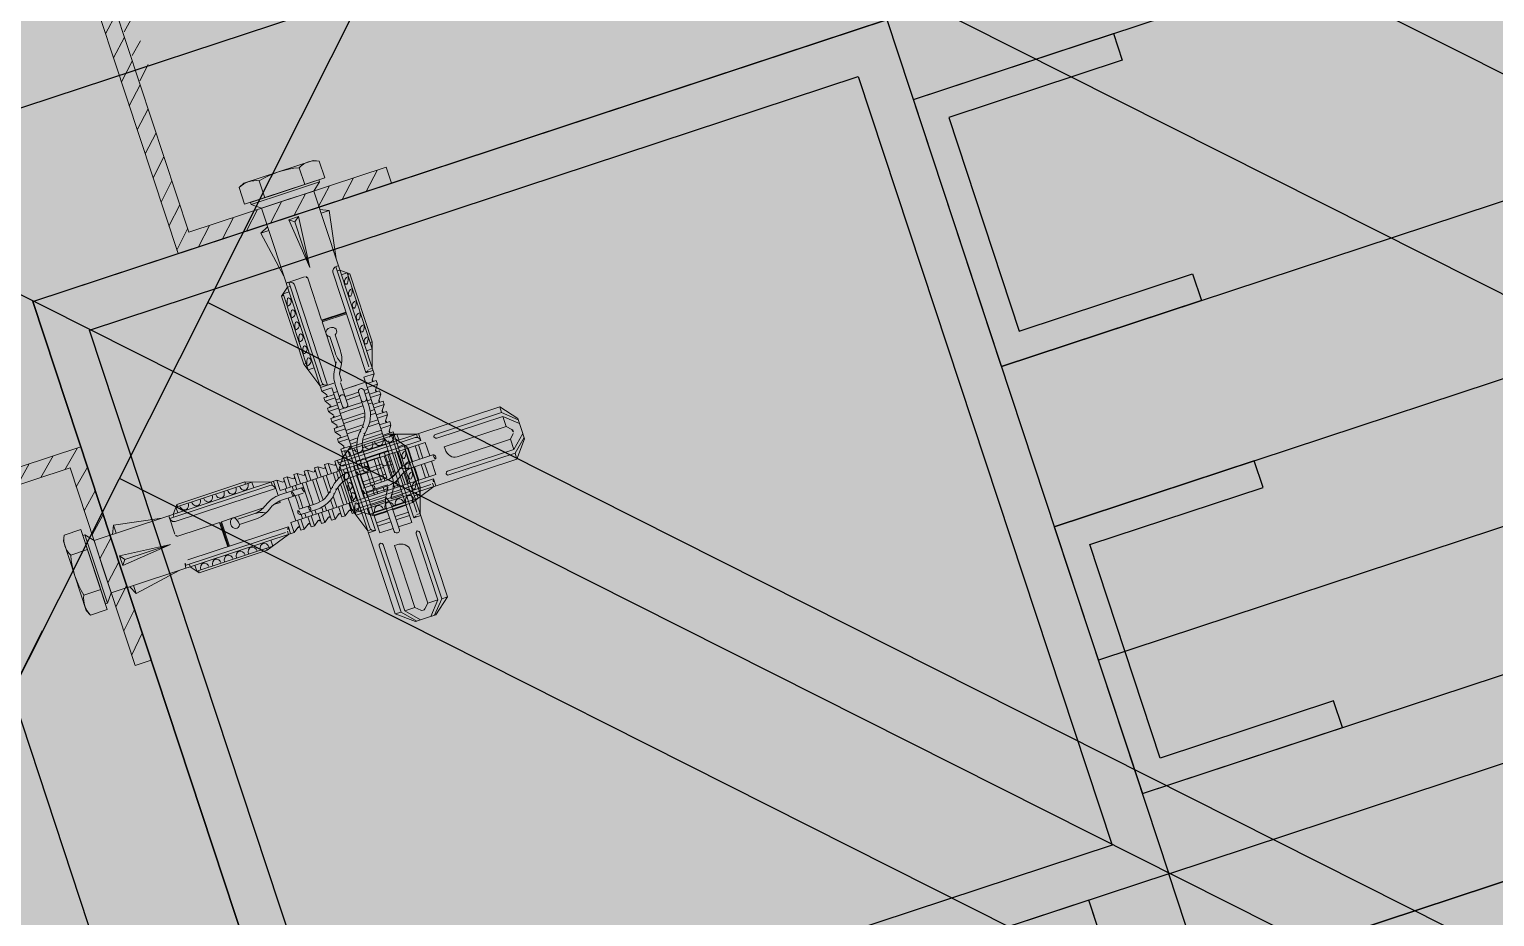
# Model space of a CAD drawing. Header units: metres. Extents: x 678805 to 1359287, y 2747329 to 5497370.
# Drawn here: x 679783.2226 to 679783.4833, y 2748611.1629 to 2748611.3208 of the extents above; entities that cross this region are included whole.
import ezdxf

# ---------------------------------------------------------------- set-up
doc = ezdxf.new("R2010")
doc.units = ezdxf.units.M
doc.linetypes.add('XREF_MON_BUILDINGS$0$DASH_1', pattern=[0.4, 0.1, -0.3])
for name, color, linetype in [('00_XREF_MON_HSC_PAVEMENT', 7, 'Continuous'), ('00_XREF_TWQ_BUILDINGS', 7, 'Continuous'), ('XREF_MON_BUILDINGS$0$00-Modulos DEFINIDOS', 7, 'Continuous'), ('XREF_MON_BUILDINGS$0$00-Modulos ROOFS', 2, 'Continuous'), ('XREF_MON_BUILDINGS$0$02-H-INST', 252, 'Continuous'), ('XREF_MON_BUILDINGS$0$02-L-01_Structure', 2, 'Continuous'), ('XREF_MON_BUILDINGS$0$02-L-01_Struture aux', 4, 'Continuous'), ('XREF_MON_BUILDINGS$0$02-L-Insulation', 252, 'Continuous'), ('XREF_MON_BUILDINGS$0$02-L-INT Panel', 5, 'Continuous'), ('XREF_MON_BUILDINGS$0$02-L-Pergola Arrows', 8, 'Continuous'), ('XREF_MON_BUILDINGS$0$02-L-Pergola Profiles', 8, 'Continuous'), ('XREF_MON_BUILDINGS$0$02-L-Pergola Projection', 8, 'Continuous'), ('XREF_MON_BUILDINGS$0$02-L-Pergola Shades', 15, 'Continuous'), ('XREF_MON_BUILDINGS$0$02-L-Pergola Shades Schematic', 8, 'Continuous'), ('XREF_MON_BUILDINGS$0$02_L_Furniture', 7, 'Continuous')]:
    doc.layers.add(name, color=color, linetype=linetype)
for name, color, linetype, true_color in [('XREF_MON_BUILDINGS$0$0-WIPEOUTS', 7, 'Continuous', 0xffffff), ('XREF_MON_BUILDINGS$0$02-KL-06 Food_Kiosks', 7, 'Continuous', 0xdf5911), ('XREF_MON_BUILDINGS$0$02-L-Pergola Wipeout', 7, 'Continuous', 0xffffff)]:
    doc.layers.add(name, color=color, linetype=linetype, true_color=true_color)
doc.layers.add('XREF_MON_BUILDINGS$0$00_AUX', color=3, linetype='Continuous', plot=False)
for name, color, linetype, lineweight in [('XREF_MON_BUILDINGS$0$02-H-251', 251, 'Continuous', 0), ('XREF_MON_BUILDINGS$0$02-L-01_Structure L', 7, 'Continuous', 5), ('XREF_MON_BUILDINGS$0$02-L-01_Structure T', 8, 'Continuous', 5)]:
    doc.layers.add(name, color=color, linetype=linetype, lineweight=lineweight)
doc.layers.add('XREF_MON_HSC_PAVEMENT$0$03-TR-Pavement_06_Concrete Slab in situ', color=7, linetype='Continuous', lineweight=9, true_color=0xf7f7f7)
doc.layers.get('XREF_MON_BUILDINGS$0$02-KL-06 Food_Kiosks').off()
doc.linetypes.add('XREF_MON_BUILDINGS$0$BATTING', pattern='A,0.0001,-0.1,[134,ltypeshp.shx,S=0.1,R=0,X=-0.1,Y=0],-0.2,[134,ltypeshp.shx,S=0.1,R=180,X=0.1,Y=0],-0.1', length=0.4001)

# ---------------------------------------------------------------- blocks, each defined once
blk = doc.blocks.new('XREF_MON_BUILDINGS$0$modulo kiosco')
at = {"layer": 'XREF_MON_BUILDINGS$0$0-WIPEOUTS', "true_color": 0xfcfcfc}
h = blk.add_hatch(color=7, dxfattribs=at)
h.dxf.hatch_style = 1
h.paths.add_polyline_path([(119.6986085139215, -61.62058441969566), (119.6986085125245, -56.82058442011476), (124.4986085132696, -56.82058442058042), (124.4986085123383, -61.62058442132547)])
at = {"layer": 'XREF_MON_BUILDINGS$0$00-Modulos ROOFS'}
blk.add_line((119.6986085125245, -56.82058442011476), (124.4986085118726, -61.62058442248963), dxfattribs=at)
blk = doc.blocks.new('XREF_MON_BUILDINGS$0$PILAR STRUCTURE')
at = {"layer": 'XREF_MON_BUILDINGS$0$02-L-01_Structure', "linetype": 'Continuous'}
h = blk.add_hatch(dxfattribs=at)
h.set_pattern_fill('ANGLE', color=252)
h.set_pattern_definition([(0, (-144.6596111481284, 18.56842418532225), (0, 6.985), [5.08, -1.905]), (90, (-144.6596111481284, 18.56842418532225), (-6.985, 4.277078946022131e-16), [5.08, -1.905])])
h.paths.add_polyline_path([(-0.0800000000000125, -0.08000000000000185), (0.07999999999998408, -0.08000000000000185), (0.07999999999998408, 0.0799999999999983), (-0.0800000000000125, 0.0799999999999983)])
h.paths.add_polyline_path([(-0.07200000000000273, -0.07200000000000273), (0.0719999999999743, -0.07200000000000273), (0.0719999999999743, 0.07199999999999918), (-0.07200000000000273, 0.07199999999999918)], flags=16)
h = blk.add_hatch(color=252, dxfattribs=at)
h.dxf.hatch_style = 1
h.paths.add_polyline_path([(-0.07200000000000273, -0.07200000000000273), (0.0719999999999743, -0.07200000000000273), (0.0719999999999743, 0.07199999999999918), (-0.07200000000000273, 0.07199999999999918)], flags=16)
h.paths.add_polyline_path([(-0.0800000000000125, -0.08000000000000185), (0.07999999999998408, -0.08000000000000185), (0.07999999999998408, 0.0799999999999983), (-0.0800000000000125, 0.0799999999999983)])
for points in [[(-0.0800000000000125, -0.08000000000000185), (0.07999999999998408, -0.08000000000000185), (0.07999999999998408, 0.0799999999999983), (-0.0800000000000125, 0.0799999999999983)], [(-0.07200000000000273, -0.07200000000000273), (0.0719999999999743, -0.07200000000000273), (0.0719999999999743, 0.07199999999999918), (-0.07200000000000273, 0.07199999999999918)]]:
    blk.add_lwpolyline(points, close=True, dxfattribs=at)
blk = doc.blocks.new('XREF_MON_BUILDINGS$0$ULMA_Escuadra40x80_Seccion')
at = {"layer": 'XREF_MON_BUILDINGS$0$02-H-251', "ltscale": 125}
h = blk.add_hatch(dxfattribs=at)
h.set_pattern_fill('ANSI31', color=256, scale=0.001, angle=360, style=0)
h.set_pattern_definition([(45, (0, 0), (-0.002245064030267288, 0.002245064030267289), [])])
h.paths.add_polyline_path([(0, 0.0799999999994725), (0.002999999989697244, 0.0799999999994725), (0.002999999989697244, 0.002999999999701686), (0.03999999999359716, 0.002999999999701686), (0.03999999999359716, 0), (0, 0)])
at = {"layer": 'XREF_MON_BUILDINGS$0$02-L-01_Structure L', "linetype": 'Continuous'}
blk.add_lwpolyline([(0, 0.0799999999994725), (0.002999999989697244, 0.0799999999994725), (0.002999999989697244, 0.002999999999701686), (0.03999999999359716, 0.002999999999701686), (0.03999999999359716, 0), (0, 0)], close=True, dxfattribs=at)
blk = doc.blocks.new('XREF_MON_BUILDINGS$0$ULMA_Anclaje fijacion a forjado y a cerramiento base')
at = {"layer": 'XREF_MON_BUILDINGS$0$02-L-01_Structure T', "linetype": 'Continuous'}
for p, q in [((-0.07549999996990664, 0.004900000054021802), (-0.06990192376542836, 0.006400000053872645)), ((-0.05990525586821605, 0.006000000053973054), (-0.07139474408904789, 0.006000000053973054)), ((-0.07139474408904789, 0.006000000053973054), (-0.07139474408904789, 0.004900000054021802)), ((-0.07139474408904789, 0.006000000053973054), (-0.07139474408904789, 0.004900000054021802)), ((-0.0605980761902174, 0.006400000053872645), (-0.06990192376542836, 0.006400000053872645)), ((-0.06990192376542836, 0.006400000053872645), (-0.06990192376542836, 0.006000000053973054)), ((-0.0605980761902174, 0.006400000053872645), (-0.0605980761902174, 0.006000000053973054)), ((-0.06059807618294144, 0.006400000053872645), (-0.05799999996816041, 0.004900000054021802)), ((-0.05990525586821605, 0.006000000053973054), (-0.05990525586821605, 0.004900000054021802)), ((-0.04149999997025589, 0.004900000054021802), (-0.03590192376577761, 0.006400000053872645)), ((-0.01959999997052364, 0.006000000053973054), (-0.03739474408939714, 0.006000000053973054)), ((-0.03739474408939714, 0.006000000053973054), (-0.03739474408939714, 0.004900000054021802)), ((-0.01999999996769475, 0.006400000053872645), (-0.03590192376577761, 0.006400000053872645)), ((-0.03590192376577761, 0.006400000053872645), (-0.03590192376577761, 0.006000000053973054)), ((-0.01999999996769475, 0.006400000053872645), (-0.01999999996769475, 0.006000000053973054)), ((-0.01849999996920815, 0.004900000054021802), (-0.01999999996769475, 0.006400000053872645)), ((-0.01959999997052364, 0.004900000054021802), (-0.01959999997052364, 0.006000000053973054)), ((-0.005200000319746323, 0.006399999982932059), (-0.01587305490102153, 0.004899999983081216)), ((-0.005199999970500357, 0.004900000054021802), (-0.005199999970500357, 0.006400000053872645)), ((-0.005199999970500357, 0.006400000053872645), (-0.004333974560722709, 0.004900000054021802)), ((0.001500000034866389, 0.006400000053872645), (2.91038304567337e-11, 0.004900000054021802)), ((0.002000000029511284, 0.006400000053872645), (0.001500000034866389, 0.006400000053872645)), ((0.001500000034866389, 5.411493475548923e-11), (0.001500000034866389, 0.006400000053872645)), ((0.001999999680265319, 0.007505513633077499), (0.0059194662826485, 0.007505513633077499)), ((0.001999999680265319, -0.007505513666728802), (0.001999999680265319, 0.007505513633077499)), ((0.002000000029511284, 5.411493475548923e-11), (0.002000000029511284, 0.006400000053872645)), ((0.006499999683001079, 0.00650000033328979), (0.0059194662826485, 0.007505513633077499)), ((0.006499999683001079, -0.006499999667084921), (0.006499999683001079, 0.00650000033328979)), ((-0.09499999996478437, 0.004900000054021802), (-0.09799999996903352, 0.001900000053865369)), ((-0.09500000016123522, 0.003800290978233534), (-0.09800000016548438, 0.001649701530368475)), ((-0.09800000016548438, 0.0009425947491763509), (-0.09500000016123522, 0.00309318419704141)), ((-0.05639999997220002, 0.004900000040834129), (-0.09499999997206032, 0.004900000040834129)), ((-0.09500000016123522, 0.003800290978233534), (-0.09500000016123522, 0.004899999999906868)), ((-0.07949999999982538, 0.003800290978233534), (-0.09500000016123522, 0.003800290978233534)), ((-0.07950095342675922, 0.00309318419704141), (-0.09500000000116415, 0.00309318419704141)), ((-0.09500000016123522, 0.001212165931974596), (-0.09500000016123522, 0.00309318419704141)), ((-0.07921132486808347, 0.003735412722562614), (-0.07949999999982538, 0.003800290978233534)), ((-0.07949999999982538, 0.00309318419704141), (-0.07921132486808347, 0.003158062453167076)), ((-0.07899999999790452, 0.003446737587637472), (-0.07921132486808347, 0.003735412722562614)), ((-0.07921132486808347, 0.003158062453167076), (-0.07899999999790452, 0.003446737587637472)), ((-0.04279999997379491, 0.003000000040628947), (-0.07679999997344567, 0.003000000040628947)), ((-0.07679999997344567, 0.0004999963407499308), (-0.07679999997344567, 0.003000000040628947)), ((-0.07599999997182749, 0.003600000040933082), (-0.07599999997182749, 0.004900000040834129)), ((-0.05799999996816041, 0.003600000054120756), (-0.07597979684214806, 0.003600000054120756)), ((-0.07549999996990664, 0.004266025754077418), (-0.07549999996990664, 0.004900000054021802)), ((-0.07519999997020932, 0.0004999878656235524), (-0.07519999997020932, 0.003000000040628947)), ((-0.05702020314492984, 0.004400000053919939), (-0.07499999996798579, 0.004400000053919939)), ((-0.07439999996859115, 0.000499983615554811), (-0.07439999996859115, 0.003000000040628947)), ((-0.07279999997263076, 0.0004999751408831798), (-0.07279999997263076, 0.003000000040628947)), ((-0.07199999997101258, 0.0004999709158255428), (-0.07199999997101258, 0.003000000040628947)), ((-0.07039999996777624, 0.0007838919409550726), (-0.07039999996777624, 0.003000000040628947)), ((-0.06959999997343402, 0.003000000040628947), (-0.06959999997343402, -3.774075094042928e-05)), ((-0.06799999997019768, 0.001888627379230456), (-0.06799999997019768, 0.003000000054271368)), ((-0.0671999999685795, 0.002098475703860458), (-0.0671999999685795, 0.003000000054271368)), ((-0.06559999996534316, 0.002250000054118573), (-0.06559999996534316, 0.003000000054271368)), ((-0.06479999997100094, 0.002250000054118573), (-0.06479999997100094, 0.003000000054271368)), ((-0.0631999999677646, 0.002250000054118573), (-0.0631999999677646, 0.003000000054271368)), ((-0.06239999996614642, 0.002250000054118573), (-0.06239999996614642, 0.003000000054271368)), ((-0.06079999997018604, 0.002250000054118573), (-0.06079999997018604, 0.003000000054271368)), ((-0.05999999996856786, 0.002250000054118573), (-0.05999999996856786, 0.003000000054271368)), ((-0.05839999996533152, 0.002246470569389203), (-0.05839999996533152, 0.003000000054271368)), ((-0.05799999999726424, 0.004899999999906868), (-0.05799999999726424, 0.004399999999805004)), ((-0.0575999999709893, 0.002178927737077174), (-0.0575999999709893, 0.003000000054271368)), ((-0.0569999999643187, 0.004600000053869735), (-0.0569999999643187, 0.004900000054021802)), ((-0.05639999997220002, 0.003000000040628947), (-0.05639999997220002, 0.004900000040834129)), ((-0.05599999996775296, 0.001773728350144665), (-0.05599999996775296, 0.003000000054271368)), ((-0.05479999996896368, 0.004900000040834129), (-0.05594999997265404, 0.004236047240738117)), ((-0.05519999996613478, 0.001419681868355838), (-0.05519999996613478, 0.003000000054271368)), ((-0.0539999999673455, 0.004900000040834129), (-0.05479999996896368, 0.004900000040834129)), ((-0.05479999996896368, 0.003000000040628947), (-0.05479999996896368, 0.004900000040834129)), ((-0.0539999999673455, 0.003000000040628947), (-0.0539999999673455, 0.004900000040834129)), ((-0.05359999997017439, 0.0003147642983094556), (-0.05359999997017439, 0.003000000040628947)), ((-0.05239999997138511, 0.004900000040834129), (-0.05354999996779952, 0.004236047240738117)), ((-0.05279999996855622, 4.092726157978177e-11), (-0.05279999996855622, 0.003000000040628947)), ((-0.05239999997138511, 0.003000000040628947), (-0.05239999997138511, 0.004900000040834129)), ((-0.05159999996976694, 0.004900000040834129), (-0.05239999997138511, 0.004900000040834129)), ((-0.05159999996976694, 0.003000000040628947), (-0.05159999996976694, 0.004900000040834129)), ((-0.05119999997259583, 4.092726157978177e-11), (-0.05119999997259583, 0.003000000040628947)), ((-0.04999999997380655, 0.004900000040834129), (-0.05114999997022096, 0.004236047240738117)), ((-0.05039999997097766, 4.092726157978177e-11), (-0.05039999997097766, 0.003000000040628947)), ((-0.04919999997218838, 0.004900000040834129), (-0.04999999997380655, 0.004900000040834129)), ((-0.04999999997380655, 0.003000000040628947), (-0.04999999997380655, 0.004900000040834129)), ((-0.04919999997218838, 0.003000000040628947), (-0.04919999997218838, 0.004900000040834129)), ((-0.04879999996774131, 0.002250000054118573), (-0.04879999996774131, 0.003000000054271368)), ((-0.04879999996774131, 0.001250000053914846), (-0.04879999996774131, 0.00262500005419497)), ((-0.04759999996895203, 0.004900000040834129), (-0.0487499999726424, 0.004236047240738117)), ((-0.0479999999733991, 4.092726157978177e-11), (-0.0479999999733991, 0.003000000040628947)), ((-0.04759999996895203, 0.003000000040628947), (-0.04759999996895203, 0.004900000040834129)), ((-0.04679999996733386, 0.004900000040834129), (-0.04759999996895203, 0.004900000040834129)), ((-0.04679999996733386, 0.003000000040628947), (-0.04679999996733386, 0.004900000040834129)), ((-0.04639999997016275, 0.002250000054118573), (-0.04639999997016275, 0.003000000054271368)), ((-0.04519999997137347, 0.004900000040834129), (-0.04634999996778788, 0.004236047240738117)), ((-0.04559999996854458, 0.002250000054118573), (-0.04559999996854458, 0.003000000054271368)), ((-0.0443999999697553, 0.004900000040834129), (-0.04519999997137347, 0.004900000040834129)), ((-0.04519999997137347, 0.003000000040628947), (-0.04519999997137347, 0.004900000040834129)), ((-0.0443999999697553, 0.003000000040628947), (-0.0443999999697553, 0.004900000040834129)), ((-0.04399999996530823, 0.002250000054118573), (-0.04399999996530823, 0.003000000054271368)), ((-0.04399999996530823, 0.002250000054118573), (-0.04399999996530823, 0.003000000054271368)), ((-0.04279999997379491, 0.004900000040834129), (-0.04394999997020932, 0.004236047240738117)), ((2.91038304567337e-11, 0.004900000054021802), (-0.04279999996651895, 0.004900000054021802)), ((-0.04279999997379491, 0.003000000040628947), (-0.04279999997379491, 0.004900000040834129)), ((-0.04199999996490078, 0.004900000054021802), (-0.04199999996490078, 0.002243997654204577)), ((-0.01849999996920815, 0.003600000054120756), (-0.04197979586751899, 0.003600000054120756)), ((-0.04149999997025589, 0.004266025478955271), (-0.04149999997025589, 0.004900000054021802)), ((-0.017520182816952, 0.004400000053919939), (-0.04099999996833503, 0.004400000053919939)), ((-0.01849999996920815, 0.004900000054021802), (-0.01849999996920815, 0.004400000053919939)), ((-0.01749999996536644, 0.004900000054021802), (-0.01749999996536644, 0.001469047654154565)), ((2.91038304567337e-11, 5.411493475548923e-11), (2.91038304567337e-11, 0.004900000054021802)), ((0.001999999680265319, 0.003752758733298833), (0.0059194662826485, 0.003752758733298833)), ((-0.09799999996903352, 5.411493475548923e-11), (-0.09799999996903352, 0.001900000053865369)), ((-0.09799999999813735, 0), (-0.09799999999813735, -0.001900000000205182)), ((-0.09500000000116415, 0.001212165931974596), (-0.09598054861999117, 0.0003815084141933767)), ((-0.08050000000366708, 0.001212165931974596), (-0.09500000000116415, 0.001212165931974596)), ((-0.08050000031653326, 0.0007878340506977111), (-0.08050000031653326, 0.001212165915148944)), ((-0.07238871805748204, 0.0005000000005566108), (-0.07750000029773219, 0.0005000000005566108)), ((-0.07238871783920331, 0.0005000000005566108), (-0.07749997821520083, 0.0005000000005566108)), ((-0.07039999996777624, 0.0002553429039835464), (-0.07039999996777624, 0.0007838919541427458)), ((-0.06799999997019768, 0.0008294746289720933), (-0.06799999997019768, 0.001888627379230456)), ((-0.06799999997019768, 4.092726157978177e-11), (-0.06799999997019768, 0.0008294746157844202)), ((-0.06799999997019768, 4.092726157978177e-11), (-0.06799999997019768, -0.0007950077156237967)), ((-0.0671999999685795, 0.001074557454103342), (-0.0671999999685795, 0.002098475703860458)), ((-0.0671999999685795, 4.092726157978177e-11), (-0.0671999999685795, 0.001074557440915669)), ((-0.0671999999685795, 4.092726157978177e-11), (-0.0671999999685795, -0.001052696669376019)), ((-0.06559999996534316, 0.001250000053914846), (-0.06559999996534316, 0.002250000054118573)), ((-0.06559999997261912, 4.092726157978177e-11), (-0.06559999997261912, 0.001250000040727173)), ((-0.06559999997261912, 4.092726157978177e-11), (-0.06559999997261912, -0.001249999959327397)), ((-0.06479999997100094, 0.001250000053914846), (-0.06479999997100094, 0.002250000054118573)), ((-0.06479999997100094, 4.092726157978177e-11), (-0.06479999997100094, 0.001250000040727173)), ((-0.06479999997100094, 4.092726157978177e-11), (-0.06479999997100094, -0.001249999959327397)), ((-0.0631999999677646, 0.001250000053914846), (-0.0631999999677646, 0.002250000054118573)), ((-0.0631999999677646, 4.092726157978177e-11), (-0.0631999999677646, 0.001250000040727173)), ((-0.0631999999677646, 4.092726157978177e-11), (-0.0631999999677646, -0.001249999959327397)), ((-0.05863006513391156, 0.002250000000458385), (-0.06250000033469405, 0.002250000000458385)), ((-0.05863006513391156, 0.001250000000254659), (-0.06249989908974385, 0.001250000000254659)), ((-0.06239999997342238, 4.092726157978177e-11), (-0.06239999997342238, 0.001250000040727173)), ((-0.06239999997342238, 4.092726157978177e-11), (-0.06239999997342238, -0.001249999959327397)), ((-0.06079999997018604, 4.092726157978177e-11), (-0.06079999997018604, 0.001250000040727173)), ((-0.06079999997018604, 4.092726157978177e-11), (-0.06079999997018604, -0.001249999959327397)), ((-0.05999999996856786, 4.092726157978177e-11), (-0.05999999996856786, 0.001250000040727173)), ((-0.05999999996856786, 4.092726157978177e-11), (-0.05999999996856786, -0.002999999959229172)), ((-0.05839999997260747, 4.092726157978177e-11), (-0.05839999997260747, 0.001245927241143363)), ((-0.05839999997260747, 4.092726157978177e-11), (-0.05839999997260747, -0.002999999959229172)), ((-0.0575999999709893, -0.002999999959229172), (-0.0575999999709893, 0.001167863121281698)), ((-0.05599999996775296, 4.092726157978177e-11), (-0.05599999996775296, 0.0006941365782040521)), ((-0.05599999996775296, 4.092726157978177e-11), (-0.05599999996775296, -0.002999999959229172)), ((-0.05519999997341074, 0.0002712911496018933), (-0.05519999997341074, -0.002999999959229172)), ((-0.05279999996855622, 4.092726157978177e-11), (-0.05279999996855622, -0.0002712910677473701)), ((-0.05119999997259583, 4.092726157978177e-11), (-0.05119999997259583, -0.0009957987340385444)), ((-0.05039999997097766, 4.092726157978177e-11), (-0.05039999997097766, -0.001172616259282222)), ((-0.04879999996774131, 4.092726157978177e-11), (-0.04879999996774131, 0.001250000040727173)), ((-0.04879999996774131, 4.092726157978177e-11), (-0.04879999996774131, -0.001249999959327397)), ((-0.0479999999733991, 4.092726157978177e-11), (-0.0479999999733991, -0.001249999959327397)), ((-0.04238871808775002, 0.002249999982723239), (-0.04750000033527613, 0.002249999982723239)), ((-0.04238871799316257, 0.001249999982974259), (-0.04749997836916009, 0.001249999982974259)), ((-0.04639999997016275, 4.092726157978177e-11), (-0.04639999997016275, 0.001250000040727173)), ((-0.04639999997016275, 4.092726157978177e-11), (-0.04639999997016275, -0.001249999959327397)), ((-0.04559999996854458, 4.092726157978177e-11), (-0.04559999996854458, 0.001250000040727173)), ((-0.04559999996854458, 4.092726157978177e-11), (-0.04559999996854458, -0.001249999959327397)), ((-0.04399999997258419, 4.092726157978177e-11), (-0.04399999997258419, 0.001250000040727173)), ((-0.04399999997258419, 4.092726157978177e-11), (-0.04399999997258419, 0.001250000040727173)), ((-0.04399999997258419, 4.092726157978177e-11), (-0.04399999997258419, -0.001249999959327397)), ((-0.04399999997258419, 4.092726157978177e-11), (-0.04399999997258419, -0.002999999959229172)), ((-0.04199999996490078, 0.001243073279056262), (-0.04199999996490078, 0.0009690476540527015)), ((-0.04049836142075947, 0.0009690476540527015), (-0.04197979586751899, 0.0009690476540527015)), ((-0.03124687392119085, 0.0009690476540527015), (-0.03803526836418314, 0.0009690476540527015)), ((-0.03186602826463059, 0.0004999956327083055), (-0.03561142804392148, 0.0005000794471925474)), ((-0.03561128240835387, 0.0005000000001018634), (-0.03186602558707818, 0.0005000000001018634)), ((-0.02819999996427214, 0.0009690476540527015), (-0.03075312601140467, 0.0009690476540527015)), ((-0.02819999996427214, 0.0009690476540527015), (-0.02799999996932456, 0.0007690476541029057)), ((-0.02819999996427214, 0.0009690476540527015), (-0.02819999996427214, -0.003599999945890886)), ((-0.02779999996710103, 0.0009690476540527015), (-0.02799999996932456, 0.0007690476541029057)), ((-0.02799999996932456, 0.0007690476541029057), (-0.02799999996932456, -0.003599999945890886)), ((-0.02779999996710103, 0.0009690476540527015), (-0.02779999996710103, -0.003599999945890886)), ((-0.01799999996728729, 0.0009690476540527015), (-0.02779999996710103, 0.0009690476540527015)), ((-0.004333974917244632, 0.000915883743800805), (-0.01587305490102153, -1.682565198279917e-11)), ((-0.01587305455177557, 5.411493475548923e-11), (-0.005199999970500357, 5.411493475548923e-11)), ((-0.004333974560722709, 0.0009158838147413917), (-0.005199999970500357, 5.411493475548923e-11)), ((-0.004333974560722709, -0.0009158837065115222), (-0.005199999970500357, 5.411493475548923e-11)), ((-0.004333974560722709, -0.0009158837065115222), (-0.004333974560722709, 0.0009158838147413917)), ((0, 0), (0, -0.004899999999906868)), ((0.001499999998486601, 0), (0.001499999998486601, -0.006400000000212458)), ((0.002000000000407454, 0), (0.002000000000407454, -0.006400000000212458)), ((-0.09799999999813735, -0.0009425947491763509), (-0.09500000000116415, -0.003093184197496157)), ((-0.09500000000116415, -0.003800290978688281), (-0.09799999999813735, -0.001649701530368475)), ((-0.09500000000116415, -0.004899999999906868), (-0.09799999999813735, -0.001900000000205182)), ((-0.09500000000116415, -0.001212165932429343), (-0.09598054861999117, -0.0003815084141933767)), ((-0.09499999997206032, -0.001212165891502082), (-0.09499999997206032, -0.003093184156568896)), ((-0.08249999999679858, -0.001212165932429343), (-0.09500000000116415, -0.001212165932429343)), ((-0.07238871791923884, -0.0005000000001018634), (-0.07750000016676495, -0.0005000000001018634)), ((-0.07238871795561863, -0.0004999999991923687), (-0.07749997833161615, -0.0004999999991923687)), ((-0.07679999997344567, -0.0004999999591746018), (-0.07679999997344567, -0.002999999959229172)), ((-0.07519999997020932, -0.0004999999591746018), (-0.07519999997020932, -0.002999999959229172)), ((-0.07439999996859115, -0.0004999999591746018), (-0.07439999996859115, -0.002999999959229172)), ((-0.07279999997263076, -0.0004999999591746018), (-0.07279999997263076, -0.002999999959229172)), ((-0.07199999997101258, -0.0004999999591746018), (-0.07199999997101258, -0.002999999959229172)), ((-0.07039999996777624, -0.0008117044189930311), (-0.07039999996777624, -0.002999999959229172)), ((-0.06960000032267999, -0.001128624259763455), (-0.06960000032267999, -0.003000000016982085)), ((-0.06799999997019768, -0.001859274363141594), (-0.06799999997019768, -0.002999999946041498)), ((-0.0671999999685795, -0.002079642608805443), (-0.0671999999685795, -0.002999999946041498)), ((-0.06049997165246168, -0.001250034919394238), (-0.06561142800637754, -0.001249920534974081)), ((-0.0656112825818127, -0.002249999999548891), (-0.06049998287926428, -0.002249999999548891)), ((-0.06559999996534316, -0.002249999945888703), (-0.06559999996534316, -0.002999999946041498)), ((-0.06479999997100094, -0.002249999945888703), (-0.06479999997100094, -0.002999999946041498)), ((-0.0631999999677646, -0.002249999945888703), (-0.0631999999677646, -0.002999999946041498)), ((-0.06239999996614642, -0.002249999945888703), (-0.06239999996614642, -0.002999999946041498)), ((-0.06079999997018604, -0.002249999945888703), (-0.06079999997018604, -0.002999999946041498)), ((-0.05359999997017439, -0.0009432666124666866), (-0.05359999997017439, -0.002999999959229172)), ((-0.05279999996855622, -0.001419681760580715), (-0.05279999996855622, -0.002999999946041498)), ((-0.05119999996531988, -0.002030796920735156), (-0.05119999996531988, -0.002999999946041498)), ((-0.05039999997097766, -0.002183035096095409), (-0.05039999997097766, -0.002999999946041498)), ((-0.04550000053859549, -0.001249999999799911), (-0.04936993554292712, -0.001249999999799911)), ((-0.04550000033486867, -0.002249999999548891), (-0.04936993554292712, -0.002249999999548891)), ((-0.04879999996774131, -0.002249999945888703), (-0.04879999996774131, -0.002999999946041498)), ((-0.04799999996612314, -0.002249999945888703), (-0.04799999996612314, -0.002999999946041498)), ((-0.04639999997016275, -0.002249999945888703), (-0.04639999997016275, -0.002999999946041498)), ((-0.04559999996854458, -0.002249999945888703), (-0.04559999996854458, -0.002999999946041498)), ((-0.04399999996530823, -0.002249999945888703), (-0.04399999996530823, -0.002999999946041498)), ((-0.0318660280900076, -0.0004999956499887048), (-0.0356114278692985, -0.0005000794649276941)), ((-0.03561128252476919, -0.0004999999991923687), (-0.03186602571076946, -0.0004999999991923687)), ((-0.004333974917244632, -0.0009158837774521089), (-0.01587305490102153, -1.682565198279917e-11)), ((-0.07950095342675922, -0.003093184197496157), (-0.09500000000116415, -0.003093184197496157)), ((-0.09499999997206032, -0.003800290937761019), (-0.09499999997206032, -0.004899999959434354)), ((-0.07949999983975431, -0.003800290978688281), (-0.09500000000116415, -0.003800290978688281)), ((-0.05639999997947598, -0.004899999999906868), (-0.09499999997933628, -0.004899999999906868)), ((-0.07921132486808347, -0.003158062453621824), (-0.07949999999982538, -0.003093184197496157)), ((-0.07949999999982538, -0.003800290978688281), (-0.07921132486808347, -0.003735412722562614)), ((-0.07899999999790452, -0.003446737588092219), (-0.07921132486808347, -0.003158062453621824)), ((-0.07921132486808347, -0.003735412722562614), (-0.07899999999790452, -0.003446737588092219)), ((-0.04279999998107087, -0.003000000000156433), (-0.07679999998072162, -0.003000000000156433)), ((-0.07599999997910345, -0.003600000000005821), (-0.07599999997910345, -0.004899999999906868)), ((-0.05797979587805457, -0.003600000000005821), (-0.07597979685669998, -0.003600000000005821)), ((-0.07549999999901047, -0.004266025699962483), (-0.07549999999901047, -0.004899999999906868)), ((-0.07549999999901047, -0.004899999999906868), (-0.06990192380180815, -0.006400000000212458)), ((-0.05699999997887062, -0.004400000000259752), (-0.0749999999825377, -0.004400000000259752)), ((-0.07139474408904789, -0.004899999945791933), (-0.07139474408904789, -0.005999999945743184)), ((-0.07139474408904789, -0.004899999945791933), (-0.07139474408904789, -0.005999999945743184)), ((-0.0605980761902174, -0.006399999946097523), (-0.05799999996816041, -0.004899999945791933)), ((-0.05990525586821605, -0.004899999945791933), (-0.05990525586821605, -0.005999999945743184)), ((-0.05799999999726424, -0.004400000000259752), (-0.05799999999726424, -0.004899999999906868)), ((-0.05699999997887062, -0.004400000000259752), (-0.05699999997887062, -0.004899999999906868)), ((-0.05639999997947598, -0.003000000000156433), (-0.05639999997947598, -0.004899999999906868)), ((-0.05479999998351559, -0.004899999999906868), (-0.05594999997993, -0.004236047200265602)), ((-0.05479999998351559, -0.003000000000156433), (-0.05479999998351559, -0.004899999999906868)), ((-0.05399999998189742, -0.004899999999906868), (-0.05479999998351559, -0.004899999999906868)), ((-0.05399999998189742, -0.003000000000156433), (-0.05399999998189742, -0.004899999999906868)), ((-0.05239999997138511, -0.004899999979897984), (-0.05354999998235144, -0.004236047179801972)), ((-0.05239999997138511, -0.002999999979692802), (-0.05239999997138511, -0.004899999979897984)), ((-0.05159999996976694, -0.004899999979897984), (-0.05239999997138511, -0.004899999979897984)), ((-0.05159999996976694, -0.002999999979692802), (-0.05159999996976694, -0.004899999979897984)), ((-0.04999999997380655, -0.004899999979897984), (-0.05114999997022096, -0.004236047179801972)), ((-0.04999999997380655, -0.002999999979692802), (-0.04999999997380655, -0.004899999979897984)), ((-0.04919999997218838, -0.004899999979897984), (-0.04999999997380655, -0.004899999979897984)), ((-0.04919999997218838, -0.002999999979692802), (-0.04919999997218838, -0.004899999979897984)), ((-0.04759999996895203, -0.004899999959434354), (-0.0487499999726424, -0.004236047159338341)), ((-0.04759999996895203, -0.002999999959229172), (-0.04759999996895203, -0.004899999959434354)), ((-0.04679999996733386, -0.004899999959434354), (-0.04759999996895203, -0.004899999959434354)), ((-0.04679999996733386, -0.002999999959229172), (-0.04679999996733386, -0.004899999959434354)), ((-0.04519999997137347, -0.004899999959434354), (-0.04634999996778788, -0.004236047159338341)), ((-0.04519999997137347, -0.002999999959229172), (-0.04519999997137347, -0.004899999959434354)), ((-0.0443999999697553, -0.004899999959434354), (-0.04519999997137347, -0.004899999959434354)), ((-0.0443999999697553, -0.002999999959229172), (-0.0443999999697553, -0.004899999959434354)), ((-0.04279999998107087, -0.004899999999906868), (-0.04394999997748528, -0.004236047200265602)), ((-0.04279999997379491, -0.002999999959229172), (-0.04279999997379491, -0.004899999959434354)), ((2.91038304567337e-11, -0.004899999945791933), (-0.04279999996651895, -0.004899999945791933)), ((-0.0419999999794527, -0.003600000000005821), (-0.0419999999794527, -0.004899999999906868)), ((-0.01849999999831198, -0.003600000000005821), (-0.04197979589662282, -0.003600000000005821)), ((-0.04149999999935972, -0.004266025425295084), (-0.04149999999935972, -0.004899999999906868)), ((-0.04149999999935972, -0.004899999999906868), (-0.0359019238021574, -0.006400000000212458)), ((-0.01752018285333179, -0.004400000000259752), (-0.04099999999743886, -0.004400000000259752)), ((-0.03739474408939714, -0.004899999945791933), (-0.03739474408939714, -0.005999999945743184)), ((-0.01849999996920815, -0.004899999945791933), (-0.01999999996769475, -0.006399999946097523)), ((-0.01959999997052364, -0.004899999945791933), (-0.01959999997052364, -0.005999999945743184)), ((-0.01849999999831198, -0.004400000000259752), (-0.01849999999831198, -0.004899999999906868)), ((-0.01750000000174623, -0.004600000000209548), (-0.01750000000174623, -0.004899999999906868)), ((-0.005199999970500357, -0.006399999946097523), (-0.01587305455177557, -0.004899999945791933)), ((-0.005199999970500357, -0.004899999945791933), (-0.005199999970500357, -0.006399999946097523)), ((-0.005199999970500357, -0.006399999946097523), (-0.004333974560722709, -0.004899999945791933)), ((0.001499999998486601, -0.006400000000212458), (0, -0.004899999999906868)), ((0.001999999680265319, -0.003752755266759777), (0.0059194662826485, -0.003752755266759777)), ((-0.05990525586821605, -0.005999999945743184), (-0.07139474408904789, -0.005999999945743184)), ((-0.06990192376542836, -0.005999999945743184), (-0.06990192376542836, -0.006399999946097523)), ((-0.0605980761902174, -0.006399999946097523), (-0.06990192376542836, -0.006399999946097523)), ((-0.0605980761902174, -0.005999999945743184), (-0.0605980761902174, -0.006399999946097523)), ((-0.01959999997052364, -0.005999999945743184), (-0.03739474408939714, -0.005999999945743184)), ((-0.03590192376577761, -0.005999999945743184), (-0.03590192376577761, -0.006399999946097523)), ((-0.01999999996769475, -0.006399999946097523), (-0.03590192376577761, -0.006399999946097523)), ((-0.01999999996769475, -0.005999999945743184), (-0.01999999996769475, -0.006399999946097523)), ((0.002000000000407454, -0.006400000000212458), (0.001499999998486601, -0.006400000000212458)), ((0.001999999680265319, -0.007505513666728802), (0.0059194662826485, -0.007505513666728802)), ((0.006499999683001079, -0.006499999667084921), (0.0059194662826485, -0.007505512966872629))]:
    blk.add_line(p, q, dxfattribs=at)
for centre, radius, start, end in [((-0.06949999996868428, 0.006000000053973054), 0.001, 179.9999995831184, 2.240738939747224e-06), ((-0.06709999996382976, 0.006000000053973054), 0.001, 179.9999995831184, 2.240738939747224e-06), ((-0.0646999999662512, 0.006000000053973054), 0.001, 179.9999995831184, 2.240738939747224e-06), ((-0.06229999996867264, 0.006000000053973054), 0.001, 179.9999995831184, 2.240738939747224e-06), ((-0.03549999996903352, 0.006000000053973054), 0.001, 179.9999995831184, 2.240738939747224e-06), ((-0.03549999996903352, 0.006000000053973054), 0.001, 179.9999995831184, 2.240738939747224e-06), ((-0.0326999999670079, 0.006000000053973054), 0.001, 180, 2.657620602956009e-06), ((-0.02989999996498227, 0.006000000053973054), 0.001, 180, 2.657620602956009e-06), ((-0.0270999999702326, 0.006000000053973054), 0.001, 180, 2.657620602956009e-06), ((-0.02429999996820698, 0.006000000053973054), 0.001, 180, 2.657620602956009e-06), ((-0.02149999996618135, 0.006000000053973054), 0.001, 180, 2.657620602956009e-06), ((0.003177357582899276, 0.005629136232983001), 0.003322642399999999, 325.6168396574897, 34.38315982743712), ((-0.07502020407264354, 0.00340000005417096), 0.0009999999999999996, 90.00000125064498, 168.46304173404), ((-0.05799999996816041, 0.004600000053869735), 0.001, 269.9999983324734, 2.657620602956009e-06), ((-0.0560999999725027, 0.004495854840570246), 0.0002999999999999972, 179.9999995831184, 299.9999996018432), ((-0.05369999996764818, 0.004495854854212666), 0.0002999999999999972, 179.9999995831184, 299.9999996018432), ((-0.05129999997006962, 0.004495854840570246), 0.0002999999999999972, 179.9999995831184, 299.9999996018432), ((-0.04889999997249106, 0.004495854840570246), 0.0002999999999999972, 179.9999995831184, 299.9999996018432), ((-0.04649999996763654, 0.004495854840570246), 0.0002999999999999972, 179.9999995831184, 299.9999996018432), ((-0.04409999997005798, 0.004495854840570246), 0.0002999999999999972, 180, 299.9999997058804), ((-0.04099999996833503, 0.00340000005417096), 0.0009999999999999996, 90.00000125064498, 168.46304173404), ((-0.01849999996920815, 0.004600000053869735), 0.001, 269.9999983324734, 2.657620602956009e-06), ((-0.005919788716710173, 1.733042154228315e-09), 0.0124197884, 342.4126448496456, 17.58735477779235), ((-0.09565735931391828, 0), 0.000499999999999996, 130.2691184803775, 229.7308815196225), ((-0.08250000031694071, 0.0007878340506977111), 0.002, 270, 0), ((-0.07750000016676495, 4.547473508864641e-13), 0.0004999999999999999, 89.9974799503451, 269.9999979155917), ((-0.07750000028318027, 4.547473508864641e-13), 0.0005, 90.00000208440834, 270.0025200496549), ((-0.07238871805748204, -0.006999999999607098), 0.007500000000000002, 61.0463102315051, 90), ((-0.06250000033469405, 0.001750000000356522), 0.0004999999999999998, 90.00000208440834, 270.0116013998847), ((-0.0604999827046413, 0.001750017459926312), 0.0004999825401999999, 270.0012777422978, 90.00000416881663), ((-0.05863006513391156, -0.005249999999705324), 0.007499999999999999, 48.5903778450324, 90.00000166752666), ((-0.05863006495928857, -0.005249999999705324), 0.006500000000000001, 48.5903778450324, 90.00000166752666), ((-0.05863006511208368, 0.005249999982879672), 0.006499999999999996, 306.1289274904188, 311.4096221549676), ((-0.04936993552837521, -0.005250000016985723), 0.007499999999999999, 128.1222900908017, 131.4096221549676), ((-0.04936993554292712, 0.005250000000614818), 0.006499999999999997, 228.5903778450324, 270), ((-0.04750000032072421, 0.001749999982621375), 0.0004999999999999998, 90.00000208440834, 270.0025200496549), ((-0.04550000016024569, 0.001749999999901775), 0.0005, 269.9999754039819, 90.00000125064498), ((-0.04238871808775002, -0.00525000001744047), 0.007500000000000002, 61.0463102315051, 90), ((-0.04238871803681832, -0.005249999999250576), 0.006500000000000002, 61.04631409580072, 90), ((-0.03561128252476919, 0.007000157873790158), 0.007499999999999998, 241.0463007414357, 270), ((-0.03561128258297686, 0.007000157855600264), 0.006500000000000001, 241.0463102315051, 269.9987176720039), ((-0.03561128240835387, -0.007000157872880663), 0.0075, 90, 111.0361103108176), ((-0.03100000016274862, 0), 0.001000000000000001, 209.9997091887205, 149.9999981873691), ((-0.03100000032281969, 2.819433575496078e-11), 0.001000000000000001, 210.0000018126309, 150.0002908112796), ((-0.01799999996728729, 0.001469047654154565), 0.0004999999999999998, 269.9999983324734, 2.657620602956009e-06), ((-0.07238871791923884, 0.007000000000061846), 0.0075, 270, 291.0394696438425), ((-0.07238871809386183, -0.006999999999607098), 0.006499999999999999, 61.04631409580072, 90), ((-0.0656112825818127, 0.005250157873433636), 0.007499999999999996, 241.0463068707718, 270), ((-0.06561128254543291, 0.005250157873433636), 0.006500000000000001, 241.0463102315051, 269.9987176720039), ((-0.06250000016007107, -0.001749999999901775), 0.0005, 89.98839860011529, 269.9999979155917), ((-0.06049998284288449, -0.001750017459471565), 0.0004999825402000001, 269.9999958311834, 89.99871767200386), ((-0.04936993554292712, 0.005250000000614818), 0.007500000000000001, 228.5903778450324, 270), ((-0.05863006511208368, 0.005249999982879672), 0.007500000000000004, 308.1222900908016, 311.4096221549676), ((-0.04936993552837521, -0.005250000016985723), 0.006499999999999999, 126.1289274904188, 131.4096221549676), ((-0.04750000016065314, -0.001749999999901775), 0.0005, 89.9974799503451, 269.9999979155917), ((-0.04550000033486867, -0.001749999999447027), 0.0005000000000000001, 269.999998749355, 90.00002459601811), ((-0.0750202040799195, -0.003400000000056025), 0.001000000000000004, 191.5369578575029, 269.9999983324734), ((-0.06949999999778811, -0.006000000000312866), 0.001000000000000001, 2.657620602956009e-06, 179.9999995831184), ((-0.06710000000020955, -0.006000000000312866), 0.001000000000000001, 2.657620602956009e-06, 179.9999995831184), ((-0.06470000000263099, -0.006000000000312866), 0.001000000000000001, 2.657620602956009e-06, 179.9999995831184), ((-0.06229999999777647, -0.006000000000312866), 0.001000000000000001, 2.657620602956009e-06, 179.9999995831184), ((-0.05797979589988245, -0.004600000000209548), 0.001000000000000002, 11.53695900628007, 90), ((-0.05609999997977866, -0.004495854800097732), 0.0002999999999999983, 59.99999984205321, 179.9999995831184), ((-0.0536999999822001, -0.004495854800097732), 0.0002999999999999983, 59.99999984205321, 179.9999995831184), ((-0.05129999997006962, -0.004495854779634101), 0.0002999999999999983, 59.99999984205321, 179.9999995831184), ((-0.04889999997249106, -0.004495854779634101), 0.0002999999999999983, 59.99999984205321, 179.9999995831184), ((-0.04649999996763654, -0.00449585475917047), 0.0002999999999999983, 59.99999984205321, 179.9999995831184), ((-0.04409999997733394, -0.004495854800097732), 0.0002999999999999983, 59.99999984205321, 179.9999995831184), ((-0.04099999998288695, -0.003400000000056025), 0.000999999999999997, 191.5369578575029, 269.9999983324734), ((-0.03549999999813735, -0.006000000000312866), 0.001000000000000001, 2.657620602956009e-06, 179.9999995831184), ((-0.03549999999813735, -0.006000000000312866), 0.001000000000000001, 2.657620602956009e-06, 179.9999995831184), ((-0.03270000000338769, -0.006000000000312866), 0.001000000000000001, 2.657620602956009e-06, 179.9999995831184), ((-0.02990000000136206, -0.006000000000312866), 0.001000000000000001, 2.657620602956009e-06, 179.9999995831184), ((-0.02709999999933643, -0.006000000000312866), 0.001000000000000001, 2.657620602956009e-06, 179.9999995831184), ((-0.02429999999731081, -0.006000000000312866), 0.001000000000000001, 2.657620602956009e-06, 179.9999995831184), ((-0.02150000000256114, -0.006000000000312866), 0.001000000000000001, 2.657620602956009e-06, 179.9999995831184), ((-0.01849999998376006, -0.004600000000209548), 0.001000000000000001, 2.657620602956009e-06, 90.00000125064498), ((0.003177357582899276, -0.005629135566778132), 0.003322642399999999, 325.6168396574897, 34.38315982743712)]:
    blk.add_arc(centre, radius, start, end, dxfattribs=at)
blk = doc.blocks.new('XREF_MON_BUILDINGS$0$ULMA_Montante VV')
at = {"layer": 'XREF_MON_BUILDINGS$0$02-H-251', "ltscale": 125}
h = blk.add_hatch(dxfattribs=at)
h.set_pattern_fill('ANSI31', color=256, scale=0.001, angle=450, style=0)
h.set_pattern_definition([(134.9999999999999, (-0.05125000000043656, -0.00250000000005457), (-0.002245064030267289, -0.002245064030267287), [])])
edge = h.paths.add_edge_path()
edge.add_line((-0.05095000000073924, -0.00250000000005457), (0.04844999999841093, -0.00250000000005457))
edge.add_arc((0.04844999999841093, -0.002200000000129876), 0.0003, 270, 360)
edge.add_line((0.04874999999992724, -0.002200000000129876), (0.04874999999992724, -0.0003000000001520675))
edge.add_arc((0.04844999999841093, -0.0003000000001520675), 0.0003, 0, 90)
edge.add_line((0.04844999999841093, 0), (0, 0))
edge.add_line((0, 0), (0, 0.05719999999996617))
edge.add_arc((-0.0003000000015163096, 0.05719999999996617), 0.0003, 0, 90)
edge.add_line((-0.0003000000015163096, 0.05749999999989086), (-0.002200000000811997, 0.05749999999989086))
edge.add_arc((-0.002200000000811997, 0.05719999999996617), 0.0003, 90, 180)
edge.add_line((-0.002500000000509317, 0.05719999999996617), (-0.002500000000509317, 0))
edge.add_line((-0.002500000000509317, 0), (-0.05095000000073924, 0))
edge.add_arc((-0.05095000000073924, -0.0003000000001520675), 0.0003, 90, 180)
edge.add_line((-0.05125000000043656, -0.0003000000001520675), (-0.05125000000043656, -0.002200000000129876))
edge.add_arc((-0.05095000000073924, -0.002200000000129876), 0.0003, 180, 270)
blk = doc.blocks.new('XREF_MON_BUILDINGS$0$modul 28 ulma')
at = {"layer": 'XREF_MON_BUILDINGS$0$02-L-01_Struture aux', "linetype": 'Continuous'}
for p, q in [((4.585027391904987, 4.520003940443621), (4.585027391904987, 0.2800039404436276)), ((4.615027391904391, 4.520003940443621), (4.615027391904391, 0.2800039404436276))]:
    blk.add_line(p, q, dxfattribs=at)
for points in [[(4.482561234613314, 4.535003940441504), (4.520027391904392, 4.535003940435166), (4.520027391904392, 4.585003940435177), (4.482561234613314, 4.585003940435149), (4.482561234613314, 4.580003940435153), (4.515027391904368, 4.580003940435182), (4.515027391904368, 4.540003940436014), (4.482561234605697, 4.540003940441499), (4.482561234605697, 4.535003940441504)], [(4.585027391891998, 4.482537783144087), (4.585027391898336, 4.520003940435165), (4.535027391898325, 4.520003940435165), (4.535027391898353, 4.482537783144087), (4.540027391898349, 4.482537783144087), (4.54002739189832, 4.515003940435141), (4.580027391897488, 4.515003940435141), (4.580027391892003, 4.48253778313647), (4.585027391891998, 4.48253778313647)], [(4.585027391892311, 4.482537783144087), (4.585027391898649, 4.520003940435165), (4.535027391898637, 4.520003940435165), (4.535027391898666, 4.482537783144087), (4.540027391898661, 4.482537783144087), (4.540027391898633, 4.515003940435141), (4.580027391897801, 4.515003940435141), (4.580027391892315, 4.48253778313647), (4.585027391892311, 4.48253778313647)], [(4.61502739191738, 4.482537783144087), (4.615027391911042, 4.520003940435165), (4.665027391911053, 4.520003940435165), (4.665027391911025, 4.482537783144087), (4.660027391911029, 4.482537783144087), (4.660027391911058, 4.515003940435141), (4.62002739191189, 4.515003940435141), (4.620027391917375, 4.48253778313647), (4.61502739191738, 4.48253778313647)]]:
    blk.add_lwpolyline(points, dxfattribs=at)
at = {"layer": 'XREF_MON_BUILDINGS$0$02-L-Insulation', "linetype": 'XREF_MON_BUILDINGS$0$BATTING', "ltscale": 0.08}
for p, q in [((4.713394025653911, 4.714740308713451), (4.713394025653911, 0.08663730668226999)), ((4.722771944576634, 4.70536238979071), (0.08666075814905105, 4.705362389799463))]:
    blk.add_line(p, q, dxfattribs=at)
at = {"layer": 'XREF_MON_BUILDINGS$0$02-L-Insulation', "linetype": 'XREF_MON_BUILDINGS$0$BATTING', "ltscale": 0.04}
blk.add_line((4.560027391898331, 0.2900039404345804), (4.560027391898331, 4.520003940434533), dxfattribs=at)
at = {"layer": 'XREF_MON_BUILDINGS$0$02-L-INT Panel', "linetype": 'Continuous'}
for p, q in [((0.1200273918973718, 4.680003940439263), (4.680027391902598, 4.680003940437194)), ((4.680027391903912, 4.680003940435879), (0.1200273918998615, 4.680003940443153)), ((4.680027391902598, 4.680003940437194), (4.680027391901262, 0.1200039404331434)), ((0.280027391897681, 4.535003940437405), (4.520027391901266, 4.535003940433304)), ((0.280027391897681, 4.520003940439266), (4.520027391904392, 4.520003940435165)), ((4.520027391904392, 4.520003940435165), (4.520027391904392, 0.2800039404351651)), ((4.535027391902531, 4.520003940435165), (4.535027391902531, 0.2800039404351651)), ((4.665027391904403, 4.520003940435165), (4.665027391904403, 0.2800039404351651)), ((4.500027391904373, 4.500003940435185), (4.500027391900312, 0.3000039404351844))]:
    blk.add_line(p, q, dxfattribs=at)
at = {"layer": 'XREF_MON_BUILDINGS$0$02-L-01_Structure', "linetype": 'Continuous', "xscale": -1}
blk.add_blockref('XREF_MON_BUILDINGS$0$PILAR STRUCTURE', (4.60002739190125, 4.600003940434851), dxfattribs=at)
at = {"layer": 'XREF_MON_BUILDINGS$0$02-L-01_Struture aux'}
for name, p, xscale, rotation in [('XREF_MON_BUILDINGS$0$ULMA_Escuadra40x80_Seccion', (4.652824162634426, 4.680003940435919), -1, 359.9999999998918), ('XREF_MON_BUILDINGS$0$ULMA_Montante VV', (4.768785106208552, 4.647300711177501), -1, 90), ('XREF_MON_BUILDINGS$0$ULMA_Anclaje fijacion a forjado y a cerramiento base', (4.63132416258867, 4.683003940412925), -0.8000000000001819, 269.9999999998918)]:
    blk.add_blockref(name, p, dxfattribs=dict(at, xscale=xscale, rotation=rotation))
at = {"layer": 'XREF_MON_BUILDINGS$0$02-L-01_Struture aux', "rotation": 270}
blk.add_blockref('XREF_MON_BUILDINGS$0$ULMA_Escuadra40x80_Seccion', (4.680027391902588, 4.652800711167708), dxfattribs=at)
at = {"layer": 'XREF_MON_BUILDINGS$0$02-L-01_Struture aux', "xscale": 0.8000000000001819}
blk.add_blockref('XREF_MON_BUILDINGS$0$ULMA_Anclaje fijacion a forjado y a cerramiento base', (4.683027391879552, 4.631300711121946), dxfattribs=at)
blk = doc.blocks.new('XREF_MON_BUILDINGS$0$A$C35545478')
at = {"layer": 'XREF_MON_BUILDINGS$0$02-H-INST', "linetype": 'Continuous'}
h = blk.add_hatch(dxfattribs=at)
h.set_pattern_fill('DOTS', color=256, scale=0.05)
h.set_pattern_definition([(0, (-76.5565517854345, 77.5372815170495), (0.0396875, 0.079375), [0, -0.079375])])
h.paths.add_polyline_path([(-0.3000891995673136, -0.3000891995623078), (-4.500089199574006, -0.3000891995582577), (-4.500334922779903, -2.400172620986467), (-0.3000891995693422, -2.399999356579158)])
at = {"layer": 'XREF_MON_BUILDINGS$0$00_AUX', "linetype": 'Continuous'}
blk.add_lwpolyline([(-0.3000891995673136, -0.3000891995623078), (-4.500089199574006, -0.3000891995582577), (-4.500334922779903, -2.400172620986467), (-0.3000891995693422, -2.399999356579158)], close=True, dxfattribs=at)
at = {"layer": 'XREF_MON_BUILDINGS$0$02_L_Furniture', "linetype": 'Continuous'}
blk.add_lwpolyline([(-2.399923877939575, -1.100089199754393), (-2.399923877939575, -0.3000891997660347), (-0.3000891995673136, -0.3000891995623078), (-0.3000891995736801, -1.100089199605236), (-0.3250891995733163, -1.100089199605236), (-0.3250891995678593, -0.325089199563763), (-1.117589880658901, -0.3250891995783149), (-1.117589880658901, -1.100089199605236), (-1.142589880658537, -1.100089199605236), (-1.142589880658537, -0.3250891995892289), (-2.369923877939573, -0.3250891997638519), (-2.369923877939573, -1.100089199754393), (-2.399923877939575, -1.100089199754393)], dxfattribs=at)
at = {"linetype": 'Continuous'}
blk.add_blockref('XREF_MON_BUILDINGS$0$modul 28 ulma', (-4.800116591471687, -4.8000931399975), dxfattribs=at)
blk = doc.blocks.new('XREF_MON_BUILDINGS$0$lamas aluminiotriangulo')
for points in [[(680246.423695601, 2748656.227236774), (680248.607022982, 2748654.043909393)], [(680248.5822742451, 2748654.019160656), (680246.3989468631, 2748656.202488037)], [(680246.3247006512, 2748656.128241824), (680248.4441891989, 2748654.008753279)], [(680248.394691723, 2748654.008753279), (680246.2999519133, 2748656.103493087)]]:
    blk.add_lwpolyline(points)
blk = doc.blocks.new('XREF_MON_BUILDINGS$0$PERGOLA PLEGADA')
at = {"layer": 'XREF_MON_BUILDINGS$0$02-L-Pergola Wipeout', "true_color": 0xfcfcfc}
h = blk.add_hatch(color=7, dxfattribs=at)
h.dxf.hatch_style = 1
h.paths.add_polyline_path([(4.612218253081664, 9.290000000968575), (0.3099999981932342, 4.987781745847315), (0.3099999986588955, 9.290000000037253)])
h.paths.add_polyline_path([(0.332781744771637, 4.855000000447035), (4.744999998947605, 9.267218254506588), (4.744999999529682, 4.900563496164978), (4.699436504277401, 4.855000000447035)])
h.paths.add_polyline_path([(4.854999999050051, 9.290000001899898), (9.13443650235422, 9.29000000236556), (4.854999999632128, 5.010563495568931)])
h.paths.add_polyline_path([(9.289999997243285, 9.134436507709324), (9.289999997825362, 4.855000001844019), (5.010563491727225, 4.855000000912696)])
h.paths.add_polyline_path([(4.900563491159119, 4.745000001043081), (9.267218253924511, 4.745000001508743), (4.85500000033062, 0.3327817460522056), (4.854999999166466, 4.699436508584768)])
h.paths.add_polyline_path([(9.289999997825362, 4.612218253780156), (9.289999998291023, 0.3100000019185245), (4.987781747244298, 0.3100000009872019)])
h.paths.add_polyline_path([(0.465563491685316, 0.3100000000558794), (4.744999999064021, 4.589436508249491), (4.745000000111759, 0.3100000014528632)])
h.paths.add_polyline_path([(0.3099999980768189, 4.745000000111759), (4.589436504989862, 4.745000000111759), (0.3099999976111576, 0.4655634895898402)])
h.paths.add_polyline_path([(9.399999998277053, 0.2000000020489097), (0.1999999997206032, 0.1999999997206032), (0.1999999986728653, 9.399999999906868), (9.399999999324791, 9.400000001769513)])
at = {"layer": 'XREF_MON_BUILDINGS$0$02-L-Pergola Arrows', "color": 253, "const_width": 0.05}
for points in [[(5.843439488438889, 3.756560509558767), (8.214479824760929, 1.385520171839744)], [(5.843439488438889, 3.756560509558767), (8.21447982895188, 1.385520171839744)]]:
    blk.add_lwpolyline(points, dxfattribs=at)
at = {"layer": 'XREF_MON_BUILDINGS$0$02-L-Pergola Profiles'}
blk.add_line((4.832218254334293, 0.3100000005215406), (9.267218253924511, 4.745000001974404), dxfattribs=at)
at = {"layer": 'XREF_MON_BUILDINGS$0$02-L-Pergola Projection', "linetype": 'XREF_MON_BUILDINGS$0$DASH_1'}
blk.add_line((4.832218254334293, 0.3100000005215406), (9.267218253924511, 4.745000001974404), dxfattribs=at)
at = {"layer": 'XREF_MON_BUILDINGS$0$02-L-Pergola Shades', "xscale": -1, "rotation": 270.0000000152252}
blk.add_blockref('XREF_MON_BUILDINGS$0$lamas aluminiotriangulo', (-2748649.153572517, -680243.8731607608), dxfattribs=at)
at = {"layer": 'XREF_MON_BUILDINGS$0$02-L-Pergola Shades Schematic', "xscale": -1, "rotation": 270.0000000152252}
blk.add_blockref('XREF_MON_BUILDINGS$0$lamas aluminiotriangulo', (-2748649.153572517, -680243.8731607608), dxfattribs=at)
blk = doc.blocks.new('XREF_MON_BUILDINGS')
at = {"layer": 'XREF_MON_BUILDINGS$0$02-KL-06 Food_Kiosks', "linetype": 'Continuous', "rotation": 18.26515244430689}
blk.add_blockref('XREF_MON_BUILDINGS$0$modulo kiosco', (679651.5959124656, 2748627.791056332, -5.634408346884291e-06), dxfattribs=at)
at = {"layer": 'XREF_MON_BUILDINGS$0$00-Modulos DEFINIDOS', "rotation": 108.2651517784787}
blk.add_blockref('XREF_MON_BUILDINGS$0$A$C35545478', (679783.0715349533, 2748611.348776795, 2.192747626645143e-06), dxfattribs=at)
at = {"layer": 'XREF_MON_BUILDINGS$0$02-L-Pergola Projection', "rotation": 198.2651524461591}
blk.add_blockref('XREF_MON_BUILDINGS$0$PERGOLA PLEGADA', (679789.156041937, 2748615.880575608, -4.263405806781209e-06), dxfattribs=at)
blk = doc.blocks.new('XREF_MON_HSC_PAVEMENT')
at = {"layer": 'XREF_MON_HSC_PAVEMENT$0$03-TR-Pavement_06_Concrete Slab in situ', "linetype": 'Continuous'}
h = blk.add_hatch(color=256, dxfattribs=at)
h.dxf.hatch_style = 1
h.paths.add_polyline_path([(679764.8595081758, 2748618.962261748), (679827.2147204854, 2748639.558390062), (679835.4556343118, 2748614.728242476), (679775.6626727318, 2748586.251462926)])

msp = doc.modelspace()

# ---------------------------------------------------------------- block references
at = {"layer": '00_XREF_MON_HSC_PAVEMENT'}
msp.add_blockref('XREF_MON_HSC_PAVEMENT', (0, 0), dxfattribs=at)

# ---------------------------------------------------------------- next in the draw order: block references
at = {"layer": '00_XREF_TWQ_BUILDINGS'}
msp.add_blockref('XREF_MON_BUILDINGS', (0, 0), dxfattribs=at)

# ---------------------------------------------------------------- next in the draw order: block references
msp.add_blockref('XREF_MON_BUILDINGS', (0, 0))

doc.saveas('drawing.dxf')
